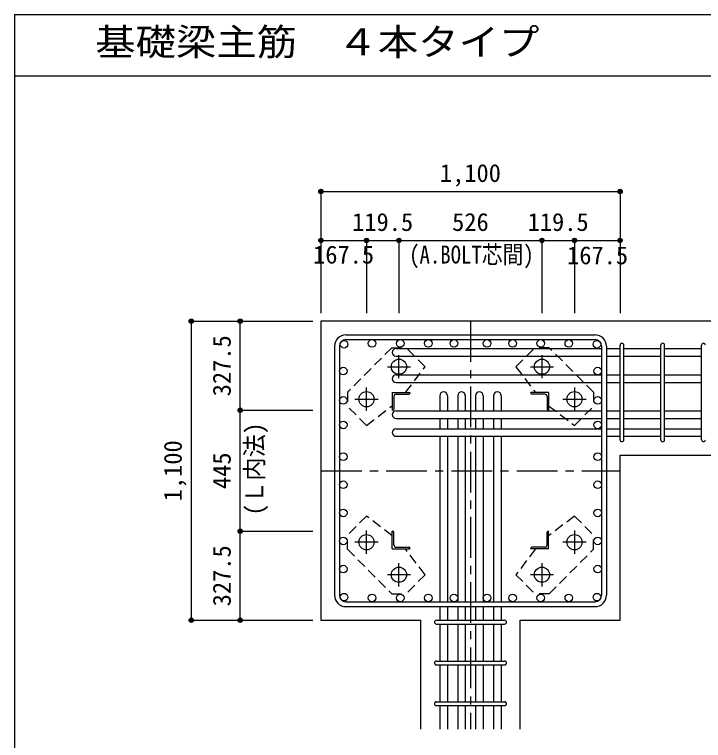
# Model space of a CAD drawing. Units: millimetres at full size, sheet at 1:30. Extents: x -5973 to 5954, y -4195 to 4201.
# Drawn here: x -5973 to -3439, y 1531 to 4201 of the extents above; entities that cross this region are included whole.
import ezdxf
from ezdxf.enums import TextEntityAlignment as Align

# ---------------------------------------------------------------- set-up
doc = ezdxf.new("R2010")
doc.units = ezdxf.units.MM
doc.header["$LTSCALE"] = 30
doc.header["$PDMODE"] = 32
doc.header["$PDSIZE"] = 15
doc.linetypes.add('CHAIN1', pattern=[8, 5, -1, 1, -1])
doc.linetypes.add('DASHED1', pattern=[1.8, 1.2, -0.6])
for name, color, linetype in [('0-1_躯体線', 2, 'Continuous'), ('0-2_アンカー、アングル', 4, 'Continuous'), ('0-3_立上り筋', 3, 'Continuous'), ('0-4_フープ筋', 7, 'Continuous'), ('0-5_基礎梁筋', 7, 'Continuous'), ('0-6_スタラップ筋', 7, 'Continuous'), ('0-7_文字', 4, 'Continuous'), ('0-9_プレート', 4, 'DASHED1'), ('0-D_寸法', 4, 'Continuous'), ('6-7_文字', 7, 'Continuous'), ('F-0_枠', 6, 'Continuous')]:
    doc.layers.add(name, color=color, linetype=linetype)
doc.styles.add('ＭＳ ゴシック', font='')
doc.styles.get('ＭＳ ゴシック').set_extended_font_data('MS Gothic')

msp = doc.modelspace()

# ---------------------------------------------------------------- linework, layer by layer
at = {"layer": '0-1_躯体線'}
for p, q in [((-3345.8, 3073.3), (-4845.8, 3073.3)), ((-4845.8, 3073.3), (-4845.8, 1973.3)), ((-3745.8, 2580.3), (-3345.8, 2580.3)), ((-3745.8, 1973.3), (-3745.8, 2580.3)), ((-4845.8, 1973.3), (-4478.3, 1973.3)), ((-4478.3, 1573.3), (-4478.3, 1973.3))]:
    msp.add_line(p, q, dxfattribs=at)
msp.add_lwpolyline([(-4113.3, 1573.3), (-4113.3, 1973.3), (-3745.8, 1973.3)], dxfattribs=at)
at = {"layer": '0-2_アンカー、アングル', "linetype": 'CHAIN1'}
for p, q in [((-4558.8, 2863.1), (-4558.8, 2948.6)), ((-4032.8, 2948.6), (-4032.8, 2863.1)), ((-4601.6, 2905.8), (-4516.1, 2905.8)), ((-4075.5, 2905.8), (-3990, 2905.8)), ((-4678.3, 2743.6), (-4678.3, 2829.1)), ((-3913.3, 2829.1), (-3913.3, 2743.6)), ((-4721.1, 2786.3), (-4635.6, 2786.3)), ((-3956, 2786.3), (-3870.5, 2786.3)), ((-4678.3, 2217.5), (-4678.3, 2303)), ((-3913.3, 2303), (-3913.3, 2217.5)), ((-4635.6, 2260.3), (-4721.1, 2260.3)), ((-3870.5, 2260.3), (-3956, 2260.3)), ((-4558.8, 2098), (-4558.8, 2183.5)), ((-4032.8, 2183.5), (-4032.8, 2098)), ((-4516.1, 2140.8), (-4601.6, 2140.8)), ((-3990, 2140.8), (-4075.5, 2140.8))]:
    msp.add_line(p, q, dxfattribs=at)
at = {"layer": '0-2_アンカー、アングル'}
for p, q in [((-4583.3, 2810.8), (-4518.3, 2810.8)), ((-4583.3, 2810.8), (-4583.3, 2745.8)), ((-4568.8, 2804.8), (-4522.3, 2804.8)), ((-4518.3, 2810.8), (-4518.3, 2808.8)), ((-4008.3, 2810.8), (-4073.3, 2810.8)), ((-4073.3, 2808.8), (-4073.3, 2810.8)), ((-4022.8, 2804.8), (-4069.3, 2804.8)), ((-4008.3, 2810.8), (-4008.3, 2745.8)), ((-4577.3, 2796.3), (-4577.3, 2749.8)), ((-4014.3, 2796.3), (-4014.3, 2749.8)), ((-4581.3, 2745.8), (-4583.3, 2745.8)), ((-4008.3, 2745.8), (-4010.3, 2745.8)), ((-4583.3, 2300.8), (-4581.3, 2300.8)), ((-4583.3, 2235.8), (-4583.3, 2300.8)), ((-4577.3, 2250.3), (-4577.3, 2296.8)), ((-4014.3, 2250.3), (-4014.3, 2296.8)), ((-4010.3, 2300.8), (-4008.3, 2300.8)), ((-4008.3, 2235.8), (-4008.3, 2300.8)), ((-4583.3, 2235.8), (-4518.3, 2235.8)), ((-4568.8, 2241.8), (-4522.3, 2241.8)), ((-4518.3, 2237.8), (-4518.3, 2235.8)), ((-4073.3, 2235.8), (-4073.3, 2237.8)), ((-4008.3, 2235.8), (-4073.3, 2235.8)), ((-4022.8, 2241.8), (-4069.3, 2241.8))]:
    msp.add_line(p, q, dxfattribs=at)
at = {"layer": '0-2_アンカー、アングル', "color": 3}
for centre in [(-4558.8, 2905.8), (-4032.8, 2905.8), (-4678.3, 2786.3), (-3913.3, 2786.3), (-4678.3, 2260.3), (-3913.3, 2260.3), (-4558.8, 2140.8), (-4032.8, 2140.8)]:
    msp.add_circle(centre, 28, dxfattribs=at)
at = {"layer": '0-2_アンカー、アングル'}
for centre, radius, start, end in [((-4568.8, 2796.3), 8.5, 90, 180), ((-4522.3, 2808.8), 4, 270, 0), ((-4069.3, 2808.8), 4, 180, 270), ((-4022.8, 2796.3), 8.5, 0, 90), ((-4581.3, 2749.8), 4, 270, 0), ((-4010.3, 2749.8), 4, 180, 270), ((-4581.3, 2296.8), 4, 0, 90), ((-4010.3, 2296.8), 4, 90, 180), ((-4568.8, 2250.3), 8.5, 180, 270), ((-4022.8, 2250.3), 8.5, 270, 0), ((-4522.3, 2237.8), 4, 0, 90), ((-4069.3, 2237.8), 4, 90, 180)]:
    msp.add_arc(centre, radius, start, end, dxfattribs=at)
at = {"layer": '0-3_立上り筋'}
for centre in [(-4760.87, 2988.37), (-4657.52, 2991.3), (-4554.17, 2991.3), (-4450.82, 2991.3), (-4356.8, 2991.3), (-4234.8, 2991.3), (-4140.78, 2991.3), (-4037.43, 2991.3), (-3934.08, 2991.3), (-3830.73, 2988.37), (-4763.8, 2889.8), (-3827.8, 2889.8), (-4763.8, 2781.67), (-3827.8, 2781.67), (-4763.8, 2691.8), (-3827.8, 2691.8), (-4763.8, 2574.97), (-3827.8, 2574.97), (-4763.8, 2471.62), (-3827.8, 2471.62), (-4763.8, 2368.28), (-3827.8, 2368.28), (-4763.8, 2264.93), (-3827.8, 2264.93), (-4763.8, 2161.58), (-3827.8, 2161.58), (-4760.87, 2058.23), (-4657.52, 2055.3), (-4554.17, 2055.3), (-4450.82, 2055.3), (-4356.8, 2055.3), (-4234.8, 2055.3), (-4140.78, 2055.3), (-4037.43, 2055.3), (-3934.08, 2055.3), (-3830.73, 2058.23)]:
    msp.add_circle(centre, 14, dxfattribs=at)
at = {"layer": '0-4_フープ筋'}
for p, q in [((-4753.8, 3023.3), (-3837.8, 3023.3)), ((-4753.8, 3005.3), (-3837.8, 3005.3)), ((-4795.8, 2981.3), (-4795.8, 2065.3)), ((-4777.8, 2981.3), (-4777.8, 2065.3)), ((-3813.8, 2981.3), (-3813.8, 2065.3)), ((-3795.8, 2981.3), (-3795.8, 2065.3)), ((-4753.8, 2041.3), (-3837.8, 2041.3)), ((-4753.8, 2023.3), (-3837.8, 2023.3))]:
    msp.add_line(p, q, dxfattribs=at)
for centre, radius, start, end in [((-4753.8, 2981.3), 42, 90, 180), ((-3837.8, 2981.3), 42, 0, 90), ((-4753.8, 2981.3), 24, 90, 180), ((-3837.8, 2981.3), 24, 0, 90), ((-4753.8, 2065.3), 42, 180, 270), ((-4753.8, 2065.3), 24, 180, 270), ((-3837.8, 2065.3), 42, 270, 0), ((-3837.8, 2065.3), 24, 270, 0)]:
    msp.add_arc(centre, radius, start, end, dxfattribs=at)
at = {"layer": '0-5_基礎梁筋'}
for p, q in [((-4569.3, 2972.37), (-3813.8, 2972.37)), ((-3795.8, 2972.37), (-3745.8, 2972.37)), ((-3731.8, 2972.37), (-3595.8, 2972.37)), ((-3581.8, 2972.37), (-3445.8, 2972.37)), ((-4569.3, 2944.37), (-3813.8, 2944.37)), ((-3795.8, 2944.37), (-3745.8, 2944.37)), ((-3731.8, 2944.37), (-3595.8, 2944.37)), ((-3581.8, 2944.37), (-3445.8, 2944.37)), ((-4569.3, 2875.8), (-3813.8, 2875.8)), ((-3795.8, 2875.8), (-3745.8, 2875.8)), ((-3731.8, 2875.8), (-3595.8, 2875.8)), ((-3581.8, 2875.8), (-3445.8, 2875.8)), ((-4569.3, 2847.8), (-3813.8, 2847.8)), ((-3795.8, 2847.8), (-3745.8, 2847.8)), ((-3731.8, 2847.8), (-3595.8, 2847.8)), ((-3581.8, 2847.8), (-3445.8, 2847.8)), ((-4408.8, 2799.3), (-4408.8, 2743.8)), ((-4380.8, 2799.3), (-4380.8, 2743.8)), ((-4342.8, 2799.3), (-4342.8, 2743.8)), ((-4314.8, 2799.3), (-4314.8, 2743.8)), ((-4276.8, 2799.3), (-4276.8, 2743.8)), ((-4248.8, 2799.3), (-4248.8, 2743.8)), ((-4210.8, 2799.3), (-4210.8, 2743.8)), ((-4182.8, 2799.3), (-4182.8, 2743.8)), ((-4569.3, 2743.8), (-3813.8, 2743.8)), ((-3795.8, 2743.8), (-3745.8, 2743.8)), ((-3731.8, 2743.8), (-3595.8, 2743.8)), ((-3581.8, 2743.8), (-3445.8, 2743.8)), ((-4569.3, 2715.8), (-3813.8, 2715.8)), ((-4408.8, 2715.8), (-4408.8, 2677.8)), ((-4380.8, 2715.8), (-4380.8, 2677.8)), ((-4342.8, 2715.8), (-4342.8, 2677.8)), ((-4314.8, 2715.8), (-4314.8, 2677.8)), ((-4276.8, 2715.8), (-4276.8, 2677.8)), ((-4248.8, 2715.8), (-4248.8, 2677.8)), ((-4210.8, 2715.8), (-4210.8, 2677.8)), ((-4182.8, 2715.8), (-4182.8, 2677.8)), ((-3795.8, 2715.8), (-3745.8, 2715.8)), ((-3731.8, 2715.8), (-3595.8, 2715.8)), ((-3581.8, 2715.8), (-3445.8, 2715.8)), ((-4569.3, 2677.8), (-3813.8, 2677.8)), ((-3795.8, 2677.8), (-3745.8, 2677.8)), ((-3731.8, 2677.8), (-3595.8, 2677.8)), ((-3581.8, 2677.8), (-3445.8, 2677.8)), ((-4569.3, 2649.8), (-3813.8, 2649.8)), ((-4408.8, 2649.8), (-4408.8, 2041.3)), ((-4380.8, 2649.8), (-4380.8, 2041.3)), ((-4342.8, 2649.8), (-4342.8, 2041.3)), ((-4314.8, 2649.8), (-4314.8, 2041.3)), ((-4276.8, 2649.8), (-4276.8, 2041.3)), ((-4248.8, 2649.8), (-4248.8, 2041.3)), ((-4210.8, 2649.8), (-4210.8, 2041.3)), ((-4182.8, 2649.8), (-4182.8, 2041.3)), ((-3795.8, 2649.8), (-3745.8, 2649.8)), ((-3731.8, 2649.8), (-3595.8, 2649.8)), ((-3581.8, 2649.8), (-3445.8, 2649.8)), ((-4408.8, 2023.3), (-4408.8, 1973.3)), ((-4380.8, 2023.3), (-4380.8, 1973.3)), ((-4342.8, 2023.3), (-4342.8, 1973.3)), ((-4314.8, 2023.3), (-4314.8, 1973.3)), ((-4276.8, 2023.3), (-4276.8, 1973.3)), ((-4248.8, 2023.3), (-4248.8, 1973.3)), ((-4210.8, 2023.3), (-4210.8, 1973.3)), ((-4182.8, 2023.3), (-4182.8, 1973.3)), ((-4408.8, 1959.3), (-4408.8, 1823.3)), ((-4380.8, 1959.3), (-4380.8, 1823.3)), ((-4342.8, 1959.3), (-4342.8, 1823.3)), ((-4314.8, 1959.3), (-4314.8, 1823.3)), ((-4276.8, 1959.3), (-4276.8, 1823.3)), ((-4248.8, 1959.3), (-4248.8, 1823.3)), ((-4210.8, 1959.3), (-4210.8, 1823.3)), ((-4182.8, 1959.3), (-4182.8, 1823.3)), ((-4408.8, 1809.3), (-4408.8, 1673.3)), ((-4380.8, 1809.3), (-4380.8, 1673.3)), ((-4342.8, 1809.3), (-4342.8, 1673.3)), ((-4314.8, 1809.3), (-4314.8, 1673.3)), ((-4276.8, 1809.3), (-4276.8, 1673.3)), ((-4248.8, 1809.3), (-4248.8, 1673.3)), ((-4210.8, 1809.3), (-4210.8, 1673.3)), ((-4182.8, 1809.3), (-4182.8, 1673.3)), ((-4408.8, 1659.3), (-4408.8, 1573.3)), ((-4380.8, 1659.3), (-4380.8, 1573.3)), ((-4342.8, 1659.3), (-4342.8, 1573.3)), ((-4314.8, 1659.3), (-4314.8, 1573.3)), ((-4276.8, 1659.3), (-4276.8, 1573.3)), ((-4248.8, 1659.3), (-4248.8, 1573.3)), ((-4210.8, 1659.3), (-4210.8, 1573.3)), ((-4182.8, 1659.3), (-4182.8, 1573.3))]:
    msp.add_line(p, q, dxfattribs=at)
for centre, start, end in [((-4569.3, 2958.37), 90, 270), ((-4569.3, 2861.8), 90, 270), ((-4394.8, 2799.3), 0, 180), ((-4328.8, 2799.3), 0, 180), ((-4262.8, 2799.3), 0, 180), ((-4196.8, 2799.3), 0, 180), ((-4569.3, 2729.8), 90, 270), ((-4569.3, 2663.8), 90, 270)]:
    msp.add_arc(centre, 14, start, end, dxfattribs=at)
at = {"layer": '0-6_スタラップ筋'}
for p, q in [((-3745.8, 2637.3), (-3745.8, 2984.87)), ((-3731.8, 2637.3), (-3731.8, 2984.87)), ((-3595.8, 2637.3), (-3595.8, 2984.87)), ((-3581.8, 2637.3), (-3581.8, 2984.87)), ((-3445.8, 2637.3), (-3445.8, 2984.87)), ((-4421.3, 1973.3), (-4170.3, 1973.3)), ((-4421.3, 1959.3), (-4170.3, 1959.3)), ((-4421.3, 1823.3), (-4170.3, 1823.3)), ((-4421.3, 1809.3), (-4170.3, 1809.3)), ((-4421.3, 1673.3), (-4170.3, 1673.3)), ((-4421.3, 1659.3), (-4170.3, 1659.3))]:
    msp.add_line(p, q, dxfattribs=at)
for centre, start, end in [((-3738.8, 2984.87), 0, 180), ((-3738.8, 2984.87), 0, 180), ((-3738.8, 2984.87), 0, 180), ((-3738.8, 2984.87), 0, 180), ((-3588.8, 2984.87), 0, 180), ((-3438.8, 2984.87), 0, 180), ((-3738.8, 2637.3), 180, 0), ((-3738.8, 2637.3), 180, 0), ((-3738.8, 2637.3), 180, 0), ((-3738.8, 2637.3), 180, 0), ((-3588.8, 2637.3), 180, 0), ((-3438.8, 2637.3), 180, 0), ((-4421.3, 1966.3), 90, 270), ((-4421.3, 1966.3), 90, 270), ((-4421.3, 1966.3), 90, 270), ((-4421.3, 1966.3), 90, 270), ((-4170.3, 1966.3), 270, 90), ((-4170.3, 1966.3), 270, 90), ((-4170.3, 1966.3), 270, 90), ((-4170.3, 1966.3), 270, 90), ((-4421.3, 1816.3), 90, 270), ((-4170.3, 1816.3), 270, 90), ((-4421.3, 1666.3), 90, 270), ((-4170.3, 1666.3), 270, 90)]:
    msp.add_arc(centre, 7, start, end, dxfattribs=at)
at = {"layer": '0-9_プレート'}
for p, q in [((-4584.93, 2975.77), (-4532.6, 2975.77)), ((-4128.99, 2905.78), (-4059, 2975.77)), ((-4128.99, 2905.78), (-4056.6, 2810.8)), ((-3843.33, 2812.43), (-3843.33, 2760.1)), ((-4678.28, 2690.11), (-4748.27, 2760.1)), ((-4678.28, 2690.11), (-4583.3, 2762.5)), ((-3913.32, 2356.48), (-4008.3, 2284.1)), ((-3913.32, 2356.48), (-3843.33, 2286.49)), ((-4748.27, 2234.17), (-4748.27, 2286.5)), ((-4462.62, 2140.82), (-4535, 2235.8)), ((-4462.62, 2140.82), (-4532.61, 2070.83)), ((-4006.67, 2070.83), (-4059, 2070.83))]:
    msp.add_line(p, q, dxfattribs=at)
for points in [[(-4584.93, 2975.77), (-4748.27, 2812.43), (-4748.27, 2760.1)], [(-4535, 2810.8), (-4462.61, 2905.78), (-4532.6, 2975.77)], [(-3843.33, 2812.43), (-4006.67, 2975.77), (-4059, 2975.77)], [(-4008.3, 2762.5), (-3913.32, 2690.11), (-3843.33, 2760.1)], [(-4583.3, 2284.1), (-4678.28, 2356.49), (-4748.27, 2286.5)], [(-4006.67, 2070.83), (-3843.33, 2234.17), (-3843.33, 2286.5)], [(-4748.27, 2234.17), (-4584.93, 2070.83), (-4532.6, 2070.83)], [(-4056.6, 2235.8), (-4128.99, 2140.82), (-4059, 2070.83)]]:
    msp.add_lwpolyline(points, dxfattribs=at)
at = {"layer": '0-D_寸法'}
for p, q in [((-4845.8, 3550.34), (-3745.8, 3550.34)), ((-4845.8, 3550.34), (-4845.8, 3370.34)), ((-4845.8, 3550.34), (-4845.8, 3370.34)), ((-4845.8, 3550.34), (-3745.8, 3550.34)), ((-3745.8, 3550.34), (-3745.8, 3370.34)), ((-4845.8, 3370.34), (-4678.3, 3370.34)), ((-4845.8, 3370.34), (-4845.8, 3103.3)), ((-4678.3, 3370.34), (-4678.3, 3103.3)), ((-4678.3, 3370.34), (-4558.8, 3370.34)), ((-4558.8, 3370.34), (-4558.8, 3103.3)), ((-4558.8, 3370.34), (-4032.8, 3370.34)), ((-4032.8, 3370.34), (-4032.8, 3103.3)), ((-4032.8, 3370.34), (-3913.3, 3370.34)), ((-3913.3, 3370.34), (-3913.3, 3103.3)), ((-3913.3, 3370.34), (-3745.8, 3370.34)), ((-3745.8, 3370.34), (-3745.8, 3103.3)), ((-3745.8, 3370.34), (-3745.8, 3103.3)), ((-5322.84, 3073.3), (-5322.84, 1973.3)), ((-5322.84, 3073.3), (-5142.84, 3073.3)), ((-5322.84, 3073.3), (-5142.84, 3073.3)), ((-5322.84, 3073.3), (-5322.84, 1973.3)), ((-5142.84, 2745.8), (-5142.84, 3073.3)), ((-5142.84, 3073.3), (-4875.8, 3073.3)), ((-5142.84, 2300.8), (-5142.84, 2745.8)), ((-5142.84, 2745.8), (-4875.8, 2745.8)), ((-5142.84, 1973.3), (-5142.84, 2300.8)), ((-5142.84, 2300.8), (-4875.8, 2300.8)), ((-5322.84, 1973.3), (-5142.84, 1973.3)), ((-5142.84, 1973.3), (-4875.8, 1973.3)), ((-5142.84, 1973.3), (-4875.8, 1973.3))]:
    msp.add_line(p, q, dxfattribs=at)
at = {"layer": '0-D_寸法', "linetype": 'CHAIN1'}
for p, q in [((-4295.8, 3073.3), (-4295.8, 1573.3)), ((-4845.8, 2523.3), (-3745.8, 2523.3))]:
    msp.add_line(p, q, dxfattribs=at)
at = {"layer": '0-D_寸法'}
for centre, radius in [((-4845.8, 3550.34), 8), ((-4845.8, 3550.34), 7.2), ((-4845.8, 3550.34), 6.4), ((-4845.8, 3550.34), 5.6), ((-4845.8, 3550.34), 4.8), ((-4845.8, 3550.34), 4), ((-4845.8, 3550.34), 3.2), ((-4845.8, 3550.34), 2.4), ((-4845.8, 3550.34), 1.6), ((-4845.8, 3550.34), 0.8), ((-3745.8, 3550.34), 8), ((-3745.8, 3550.34), 7.2), ((-3745.8, 3550.34), 6.4), ((-3745.8, 3550.34), 5.6), ((-3745.8, 3550.34), 4.8), ((-3745.8, 3550.34), 4), ((-3745.8, 3550.34), 3.2), ((-3745.8, 3550.34), 2.4), ((-3745.8, 3550.34), 1.6), ((-3745.8, 3550.34), 0.8), ((-4845.8, 3370.34), 8), ((-4845.8, 3370.34), 7.2), ((-4845.8, 3370.34), 6.4), ((-4845.8, 3370.34), 5.6), ((-4845.8, 3370.34), 4.8), ((-4845.8, 3370.34), 4), ((-4845.8, 3370.34), 3.2), ((-4845.8, 3370.34), 2.4), ((-4845.8, 3370.34), 1.6), ((-4845.8, 3370.34), 0.8), ((-4678.3, 3370.34), 8), ((-4678.3, 3370.34), 7.2), ((-4678.3, 3370.34), 6.4), ((-4678.3, 3370.34), 5.6), ((-4678.3, 3370.34), 4.8), ((-4678.3, 3370.34), 4), ((-4678.3, 3370.34), 3.2), ((-4678.3, 3370.34), 2.4), ((-4678.3, 3370.34), 1.6), ((-4678.3, 3370.34), 0.8), ((-4558.8, 3370.34), 8), ((-4558.8, 3370.34), 7.2), ((-4558.8, 3370.34), 6.4), ((-4558.8, 3370.34), 5.6), ((-4558.8, 3370.34), 4.8), ((-4558.8, 3370.34), 4), ((-4558.8, 3370.34), 3.2), ((-4558.8, 3370.34), 2.4), ((-4558.8, 3370.34), 1.6), ((-4558.8, 3370.34), 0.8), ((-4032.8, 3370.34), 8), ((-4032.8, 3370.34), 7.2), ((-4032.8, 3370.34), 6.4), ((-4032.8, 3370.34), 5.6), ((-4032.8, 3370.34), 4.8), ((-4032.8, 3370.34), 4), ((-4032.8, 3370.34), 3.2), ((-4032.8, 3370.34), 2.4), ((-4032.8, 3370.34), 1.6), ((-4032.8, 3370.34), 0.8), ((-3913.3, 3370.34), 8), ((-3913.3, 3370.34), 7.2), ((-3913.3, 3370.34), 6.4), ((-3913.3, 3370.34), 5.6), ((-3913.3, 3370.34), 4.8), ((-3913.3, 3370.34), 4), ((-3913.3, 3370.34), 3.2), ((-3913.3, 3370.34), 2.4), ((-3913.3, 3370.34), 1.6), ((-3913.3, 3370.34), 0.8), ((-3745.8, 3370.34), 8), ((-3745.8, 3370.34), 7.2), ((-3745.8, 3370.34), 6.4), ((-3745.8, 3370.34), 5.6), ((-3745.8, 3370.34), 4.8), ((-3745.8, 3370.34), 4), ((-3745.8, 3370.34), 3.2), ((-3745.8, 3370.34), 2.4), ((-3745.8, 3370.34), 1.6), ((-3745.8, 3370.34), 0.8), ((-5322.84, 3073.3), 8), ((-5322.84, 3073.3), 7.2), ((-5322.84, 3073.3), 6.4), ((-5322.84, 3073.3), 5.6), ((-5322.84, 3073.3), 4.8), ((-5322.84, 3073.3), 4), ((-5322.84, 3073.3), 3.2), ((-5322.84, 3073.3), 2.4), ((-5322.84, 3073.3), 1.6), ((-5322.84, 3073.3), 0.8), ((-5142.84, 3073.3), 8), ((-5142.84, 3073.3), 7.2), ((-5142.84, 3073.3), 6.4), ((-5142.84, 3073.3), 5.6), ((-5142.84, 3073.3), 4.8), ((-5142.84, 3073.3), 4), ((-5142.84, 3073.3), 3.2), ((-5142.84, 3073.3), 2.4), ((-5142.84, 3073.3), 1.6), ((-5142.84, 3073.3), 0.8), ((-5142.84, 2745.8), 8), ((-5142.84, 2745.8), 7.2), ((-5142.84, 2745.8), 6.4), ((-5142.84, 2745.8), 5.6), ((-5142.84, 2745.8), 4.8), ((-5142.84, 2745.8), 4), ((-5142.84, 2745.8), 3.2), ((-5142.84, 2745.8), 2.4), ((-5142.84, 2745.8), 1.6), ((-5142.84, 2745.8), 0.8), ((-5142.84, 2300.8), 8), ((-5142.84, 2300.8), 7.2), ((-5142.84, 2300.8), 6.4), ((-5142.84, 2300.8), 5.6), ((-5142.84, 2300.8), 4.8), ((-5142.84, 2300.8), 4), ((-5142.84, 2300.8), 3.2), ((-5142.84, 2300.8), 2.4), ((-5142.84, 2300.8), 1.6), ((-5142.84, 2300.8), 0.8), ((-5322.84, 1973.3), 8), ((-5322.84, 1973.3), 7.2), ((-5322.84, 1973.3), 6.4), ((-5322.84, 1973.3), 5.6), ((-5322.84, 1973.3), 4.8), ((-5322.84, 1973.3), 4), ((-5322.84, 1973.3), 3.2), ((-5142.84, 1973.3), 8), ((-5142.84, 1973.3), 7.2), ((-5142.84, 1973.3), 6.4), ((-5142.84, 1973.3), 5.6), ((-5142.84, 1973.3), 4.8), ((-5142.84, 1973.3), 4), ((-5142.84, 1973.3), 3.2), ((-5322.84, 1973.3), 2.4), ((-5322.84, 1973.3), 1.6), ((-5322.84, 1973.3), 0.8), ((-5142.84, 1973.3), 2.4), ((-5142.84, 1973.3), 1.6), ((-5142.84, 1973.3), 0.8)]:
    msp.add_circle(centre, radius, dxfattribs=at)
at = {"layer": '0-D_寸法', "color": 7}
for p in [(-4845.8, 3550.34), (-3745.8, 3550.34), (-4845.8, 3370.34), (-4678.3, 3370.34), (-4558.8, 3370.34), (-4032.8, 3370.34), (-3913.3, 3370.34), (-3745.8, 3370.34), (-5322.84, 3073.3), (-5142.84, 3073.3), (-5142.84, 2745.8), (-5142.84, 2300.8), (-5322.84, 1973.3), (-5142.84, 1973.3)]:
    msp.add_point(p, dxfattribs=at)
at = {"layer": 'F-0_枠'}
for q in [(5954.1, 4201.15), (-5972.88, -4195.24)]:
    msp.add_line((-5972.88, 4201.15), q, dxfattribs=at)
at = {"layer": 'F-0_枠', "color": 2}
msp.add_line((-5972.88, 3976.15), (3723.6, 3976.15), dxfattribs=at)

# ---------------------------------------------------------------- texts
at = {"layer": '0-7_文字', "style": 'ＭＳ ゴシック', "width": 0.85}
msp.add_text('(A.BOLT芯間)', height=65.98, dxfattribs=at).set_placement((-4521.31, 3265.58), align=Align.BOTTOM_LEFT)
at = {"layer": '0-7_文字', "style": 'ＭＳ ゴシック', "width": 0.95}
msp.add_text('(Ｌ内法)', height=65.98, rotation=90, dxfattribs=at).set_placement((-5037.78, 2358.7), align=Align.BOTTOM_LEFT)
at = {"layer": '0-D_寸法', "style": 'ＭＳ ゴシック'}
for s, p in [('1,100', (-4408.3, 3565.34)), ('119.5', (-4731.05, 3385.34)), ('526', (-4363.3, 3385.34)), ('119.5', (-4085.55, 3385.34)), ('167.5', (-4874.7, 3265.29)), ('167.5', (-3940.48, 3262.77))]:
    msp.add_text(s, height=65.98, dxfattribs=at).set_placement(p, align=Align.BOTTOM_LEFT)
for s, p in [('327.5', (-5157.84, 2797.05)), ('1,100', (-5337.84, 2410.8)), ('445', (-5157.84, 2455.8)), ('327.5', (-5157.84, 2024.55))]:
    msp.add_text(s, height=65.98, rotation=90, dxfattribs=at).set_placement(p, align=Align.BOTTOM_LEFT)
at = {"layer": '6-7_文字', "color": 2, "style": 'ＭＳ ゴシック', "width": 1.1}
msp.add_text('\u3000\u3000基礎梁主筋\u3000４本タイプ', height=98.97, dxfattribs=at).set_placement((-5972.88, 4021.15), align=Align.BOTTOM_LEFT)

doc.saveas('drawing.dxf')
